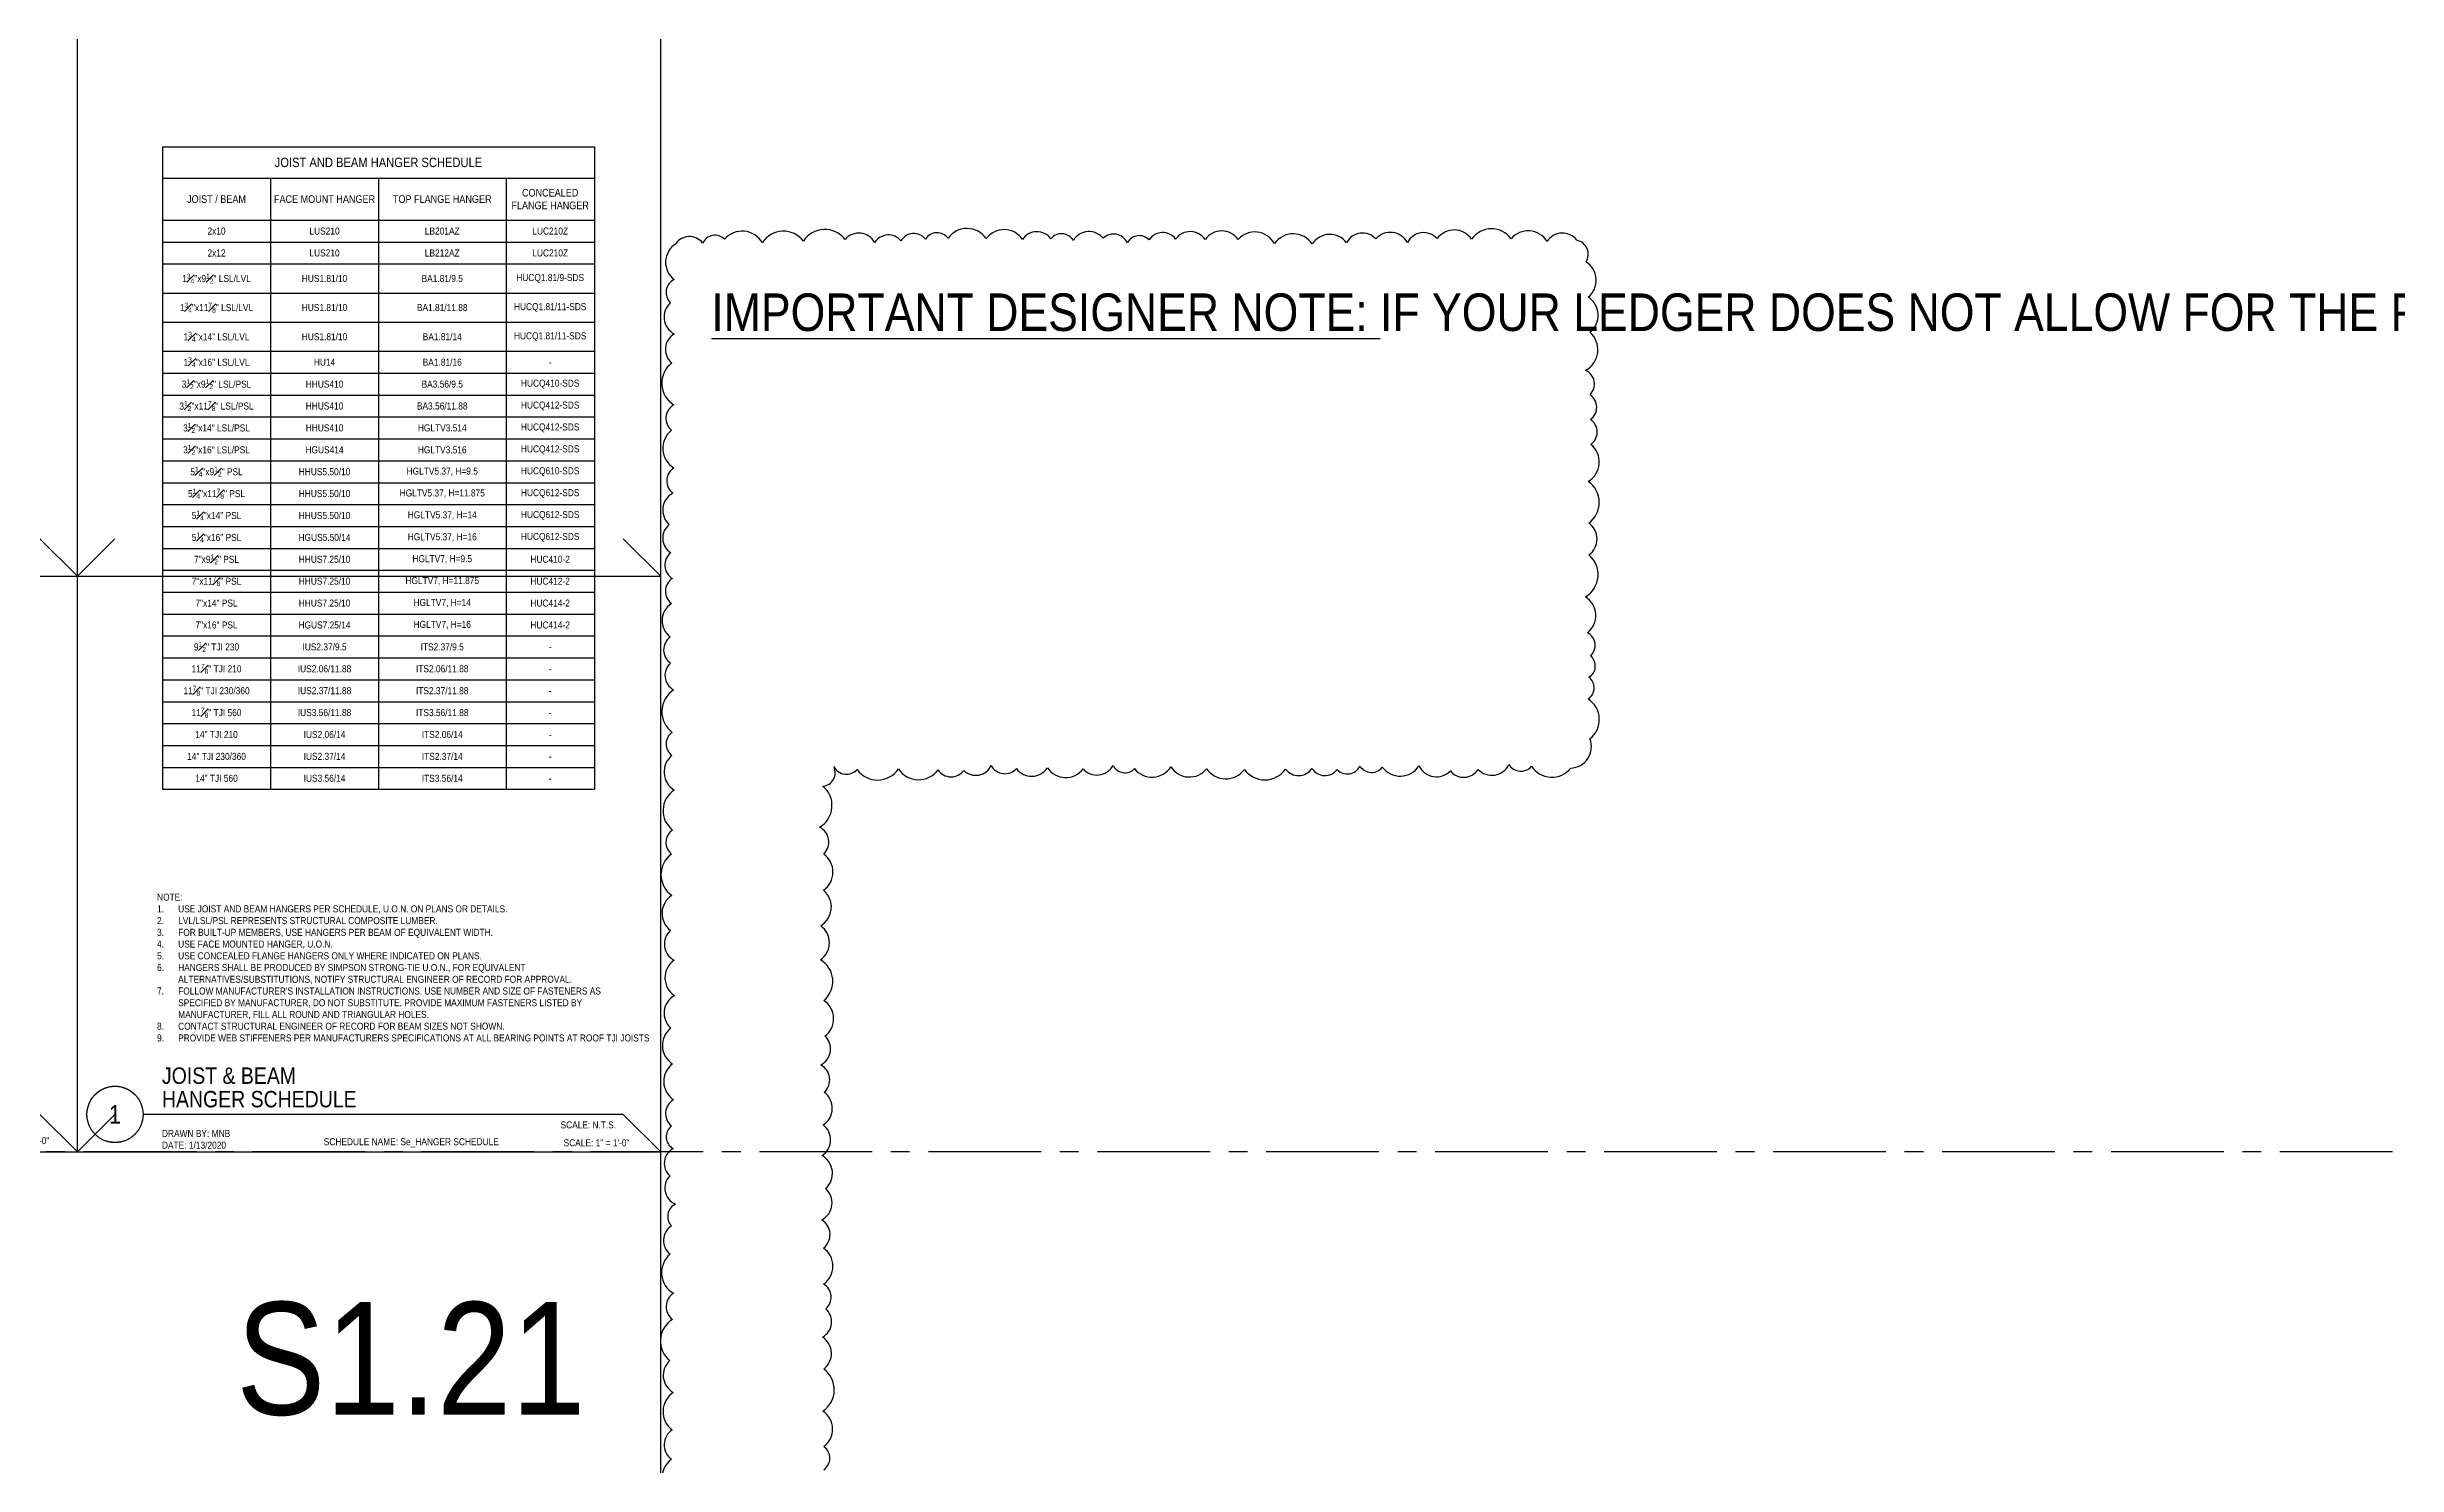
# Model space of a CAD drawing. Header units: inches. Extents: x -16404 to 14624, y -1591 to 16152.
# Drawn here: x 1578.7 to 1954.2, y 7150 to 7376.6 of the extents above; entities that cross this region are included whole.
import ezdxf
from ezdxf import colors
from ezdxf.entities.mleader import LeaderData, LeaderLine
from ezdxf.enums import TextEntityAlignment as Align
from ezdxf.math import Vec2, Vec3

# ---------------------------------------------------------------- set-up
doc = ezdxf.new("R2010")
doc.units = ezdxf.units.IN
doc.header["$LTSCALE"] = 24
doc.header["$MEASUREMENT"] = 0
doc.linetypes.add('CENTER2', pattern=[1.125, 0.75, -0.125, 0.125, -0.125])
doc.linetypes.add('DASHED2', pattern=[0.375, 0.25, -0.125])
doc.layers.get('0').update_dxf_attribs({"linetype": 'CONTINUOUS'})
doc.layers.add('DESIGNER COMMENTS', color=221, linetype='CONTINUOUS', plot=False)
doc.layers.add('S-ANNO-GRID-NONPLOT', color=251, linetype='CONTINUOUS', plot=False)
doc.layers.add('S-ANNO-NOTE', color=4, linetype='CONTINUOUS')
doc.layers.add('S-TYP DETAIL BLOCKS', color=1, linetype='CONTINUOUS')
doc.styles.add('Arial', font='arial.ttf', dxfattribs={"width": 0.85})

# ---------------------------------------------------------------- blocks, each defined once
blk = doc.blocks.new('Se_24x36_DETAILS_GRID')
for p, q in [((0, 23), (7.767, 23)), ((0, 15.333), (0, 23)), ((7.767, 23), (15.535, 23)), ((7.767, 15.333), (7.767, 23)), ((15.535, 23), (23.302, 23)), ((15.535, 15.333), (15.535, 23)), ((23.302, 23), (31.07, 23)), ((23.302, 15.333), (23.302, 23)), ((31.07, 15.333), (31.07, 23)), ((0, 15.333), (0.5, 15.833)), ((7.767, 15.333), (8.267, 15.833)), ((15.535, 15.333), (16.035, 15.833)), ((23.302, 15.333), (23.802, 15.833)), ((0, 15.333), (7.767, 15.333)), ((0, 7.667), (0, 15.333)), ((7.767, 15.333), (15.535, 15.333)), ((7.767, 7.667), (7.767, 15.333)), ((15.535, 15.333), (23.302, 15.333)), ((15.535, 7.667), (15.535, 15.333)), ((23.302, 15.333), (31.07, 15.333)), ((23.302, 7.667), (23.302, 15.333)), ((31.07, 7.667), (31.07, 15.333)), ((0, 7.667), (0.5, 8.167)), ((7.767, 7.667), (8.267, 8.167)), ((15.535, 7.667), (16.035, 8.167)), ((23.302, 7.667), (23.802, 8.167)), ((0, 7.667), (7.767, 7.667)), ((0, 0), (0, 7.667)), ((7.767, 7.667), (15.535, 7.667)), ((7.767, 0), (7.767, 7.667)), ((15.535, 7.667), (23.302, 7.667)), ((15.535, 0), (15.535, 7.667)), ((23.302, 7.667), (31.07, 7.667)), ((23.302, 0), (23.302, 7.667)), ((31.07, 0), (31.07, 7.667)), ((0, 0), (0.5, 0.5)), ((7.767, 0), (8.267, 0.5)), ((15.535, 0), (16.035, 0.5)), ((23.302, 0), (23.802, 0.5)), ((0, 0), (7.767, 0)), ((7.767, 0), (15.535, 0)), ((15.535, 0), (23.302, 0)), ((23.302, 0), (31.07, 0))]:
    blk.add_line(p, q)
at = {"linetype": 'DASHED2', "ltscale": 0.5}
for p, q in [((7.767, 15.333), (7.267, 15.833)), ((15.535, 15.333), (15.035, 15.833)), ((23.302, 15.333), (22.802, 15.833)), ((31.07, 15.333), (30.57, 15.833)), ((7.767, 7.667), (7.267, 8.167)), ((15.535, 7.667), (15.035, 8.167)), ((23.302, 7.667), (22.802, 8.167)), ((31.07, 7.667), (30.57, 8.167)), ((7.767, 0), (7.267, 0.5)), ((15.535, 0), (15.035, 0.5)), ((23.302, 0), (22.802, 0.5)), ((31.07, 0), (30.57, 0.5))]:
    blk.add_line(p, q, dxfattribs=at)
blk = doc.blocks.new('*U335')
at = {"const_width": 0.188}
for points in [[(-4.5, 0, -1), (4.5, 0, 3.732051)], [(-4.5, 0, 1), (4.5, 0, -3.732051)]]:
    blk.add_lwpolyline(points, format="xyb", dxfattribs=at)
blk.add_lwpolyline([(4.5, 0), (81.21, 0)], dxfattribs=at)
blk.add_circle((0, 0), 4.5)
at = {"style": 'Arial', "width": 0.85}
for tag, p in [('DWG_TITLE_1', (7.5, 6.19)), ('DWG_TITLE_2', (7.5, 2.44))]:
    blk.add_attdef(tag, text='', height=2.62, dxfattribs=at).set_placement(p, align=Align.MIDDLE_LEFT)
blk.add_attdef('#', text='', height=3, dxfattribs=at).set_placement((0, 0), align=Align.MIDDLE_CENTER)
blk.add_attdef('SCALE', text='', height=1.12, dxfattribs=at).set_placement((80.08, -1.12), align=Align.TOP_RIGHT)
blk = doc.blocks.new('*T2594')
at = {"layer": 'S-ANNO-NOTE', "color": 6, "linetype": 'ByBlock', "lineweight": -2, "transparency": 16777216}
for p, q in [((0, 0), (69, 0)), ((0, 0), (0, -5)), ((69, 0), (69, -5)), ((0, -5), (17.25, -5)), ((0, -5), (0, -11.72)), ((17.25, -5), (69, -5)), ((17.25, -5), (17.25, -11.72)), ((34.5, -5), (34.5, -11.72)), ((54.89, -5), (54.89, -11.72)), ((69, -5), (69, -11.72)), ((0, -11.72), (69, -11.72)), ((0, -11.72), (0, -102.68)), ((69, -11.72), (69, -102.68)), ((0, -102.68), (69, -102.68))]:
    blk.add_line(p, q, dxfattribs=at)
at = {"layer": 'S-ANNO-NOTE', "color": 2, "linetype": 'ByBlock', "lineweight": -2, "transparency": 16777216}
for p, q in [((17.25, -11.72), (17.25, -102.68)), ((34.5, -11.72), (34.5, -102.68)), ((54.89, -11.72), (54.89, -102.68)), ((0, -15.22), (69, -15.22)), ((0, -23.38), (69, -23.38)), ((0, -28.03), (69, -28.03)), ((0, -32.68), (69, -32.68)), ((0, -36.18), (69, -36.18)), ((0, -39.68), (69, -39.68)), ((0, -43.18), (69, -43.18)), ((0, -46.68), (69, -46.68)), ((0, -50.18), (69, -50.18)), ((0, -53.68), (69, -53.68)), ((0, -57.18), (69, -57.18)), ((0, -60.68), (69, -60.68)), ((0, -64.18), (69, -64.18)), ((0, -67.68), (69, -67.68)), ((0, -71.18), (69, -71.18)), ((0, -74.68), (69, -74.68)), ((0, -81.68), (69, -81.68)), ((0, -85.18), (69, -85.18)), ((0, -88.68), (69, -88.68)), ((0, -92.18), (69, -92.18)), ((0, -95.68), (69, -95.68)), ((0, -99.18), (69, -99.18))]:
    blk.add_line(p, q, dxfattribs=at)
at = {"layer": 'S-ANNO-NOTE', "color": 4, "linetype": 'ByBlock', "lineweight": -2, "transparency": 16777216}
for p, q in [((0, -18.72), (69, -18.72)), ((0, -78.18), (69, -78.18))]:
    blk.add_line(p, q, dxfattribs=at)
at = {"layer": 'S-ANNO-NOTE', "color": 4, "transparency": 16777216, "attachment_point": 5, "style": 'Arial'}
for s, insert, char_height, width in [('JOIST AND BEAM HANGER SCHEDULE', (34.5, -2.5), 1.5, 67.56), ('{\\C0;CONCEALED FLANGE HANGER}', (61.94, -8.36), 1.2188, 12.6736), ('{\\C256;JOIST / BEAM}', (8.62, -8.36), 1.2188, 15.81), ('{\\C256;FACE MOUNT HANGER}', (25.88, -8.36), 1.2188, 15.81), ('{\\C256;TOP FLANGE HANGER }', (44.69, -8.36), 1.2188, 18.9464), ('{\\C256;2x10}', (8.62, -13.47), 1.125, 15.81), ('{\\C256;LUS210}', (25.88, -13.47), 1.125, 15.81), ('LB201AZ', (44.69, -13.47), 1.125, 18.9464), ('LUC210Z', (61.94, -13.47), 1.125, 12.6736), ('{\\C256;2x12}', (8.62, -16.97), 1.125, 15.81), ('{\\C256;LUS210}', (25.88, -16.97), 1.125, 15.81), ('LB212AZ', (44.69, -16.97), 1.125, 18.9464), ('LUC210Z', (61.94, -16.97), 1.125, 12.6736), ('\\A1;1{\\H0.7x;\\S3#4;}"x9{\\H0.7x;\\S1#2;}" LSL/LVL', (8.62, -21.05), 1.125, 15.81), ('HUS1.81/10', (25.88, -21.05), 1.125, 15.81), ('BA1.81/9.5', (44.69, -21.05), 1.125, 18.9464), ('HUCQ1.81/9-SDS', (61.94, -21.05), 1.125, 12.6736), ('\\A1;1{\\H0.7x;\\S3#4;}"x11{\\H0.7x;\\S7#8;}" LSL/LVL', (8.62, -25.7), 1.125, 15.81), ('HUS1.81/10', (25.88, -25.7), 1.125, 15.81), ('BA1.81/11.88', (44.69, -25.7), 1.125, 18.9464), ('HUCQ1.81/11-SDS', (61.94, -25.7), 1.125, 12.6736), ('\\A1;1{\\H0.7x;\\S3#4;}"x14" LSL/LVL', (8.62, -30.36), 1.125, 15.81), ('HUS1.81/10', (25.88, -30.36), 1.125, 15.81), ('BA1.81/14', (44.69, -30.36), 1.125, 18.9464), ('HUCQ1.81/11-SDS', (61.94, -30.36), 1.125, 12.6736), ('\\A1;1{\\H0.7x;\\S3#4;}"x16" LSL/LVL', (8.62, -34.43), 1.125, 15.81), ('\\A1;3{\\H0.7x;\\S1#2;}"x9{\\H0.7x;\\S1#2;}" LSL/PSL', (8.62, -37.93), 1.125, 15.81), ('HHUS410', (25.88, -37.93), 1.125, 15.81), ('HU14', (25.88, -34.43), 1.125, 15.81), ('BA3.56/9.5', (44.69, -37.93), 1.125, 18.9464), ('BA1.81/16', (44.69, -34.43), 1.125, 18.9464), ('HUCQ410-SDS', (61.94, -37.93), 1.125, 12.6736), ('-', (61.94, -34.43), 1.12, 12.6736), ('\\A1;3{\\H0.7x;\\S1#2;}"x11{\\H0.7x;\\S7#8;}" LSL/PSL', (8.62, -41.43), 1.125, 15.81), ('HHUS410', (25.88, -41.43), 1.125, 15.81), ('BA3.56/11.88', (44.69, -41.43), 1.125, 18.9464), ('HUCQ412-SDS', (61.94, -41.43), 1.125, 12.6736), ('\\A1;3{\\H0.7x;\\S1#2;}"x14" LSL/PSL', (8.62, -44.93), 1.125, 15.81), ('HHUS410', (25.88, -44.93), 1.125, 15.81), ('HGLTV3.514  ', (44.69, -44.93), 1.125, 18.9464), ('HUCQ412-SDS', (61.94, -44.93), 1.125, 12.6736), ('\\A1;3{\\H0.7x;\\S1#2;}"x16" LSL/PSL', (8.62, -48.43), 1.125, 15.81), ('HGUS414', (25.88, -48.43), 1.125, 15.81), ('HGLTV3.516', (44.69, -48.43), 1.125, 18.9464), ('HUCQ412-SDS', (61.94, -48.43), 1.125, 12.6736), ('\\A1;5{\\H0.7x;\\S1#4;}"x9{\\H0.7x;\\S1#2;}" PSL', (8.62, -51.93), 1.125, 15.81), ('HHUS5.50/10', (25.88, -51.93), 1.125, 15.81), ('HGLTV5.37, H=9.5', (44.69, -51.93), 1.125, 18.9464), ('HUCQ610-SDS', (61.94, -51.93), 1.125, 12.6736), ('\\A1;5{\\H0.7x;\\S1#4;}"x11{\\H0.7x;\\S7#8;}" PSL', (8.62, -55.43), 1.125, 15.81), ('HHUS5.50/10', (25.88, -55.43), 1.125, 15.81), ('HGLTV5.37, H=11.875', (44.69, -55.43), 1.125, 18.9464), ('HUCQ612-SDS', (61.94, -55.43), 1.125, 12.6736), ('\\A1;5{\\H0.7x;\\S1#4;}"x14" PSL', (8.62, -58.93), 1.125, 15.81), ('HHUS5.50/10', (25.88, -58.93), 1.125, 15.81), ('HGLTV5.37, H=14', (44.69, -58.93), 1.125, 18.9464), ('HUCQ612-SDS', (61.94, -58.93), 1.125, 12.6736), ('\\A1;5{\\H0.7x;\\S1#4;}"x16" PSL', (8.62, -62.43), 1.125, 15.81), ('HGUS5.50/14', (25.88, -62.43), 1.125, 15.81), ('HGLTV5.37, H=16', (44.69, -62.43), 1.125, 18.9464), ('HUCQ612-SDS', (61.94, -62.43), 1.125, 12.6736), ('\\A1;7"x9{\\H0.7x;\\S1#2;}" PSL', (8.62, -65.93), 1.125, 15.81), ('HHUS7.25/10', (25.88, -65.93), 1.125, 15.81), ('HGLTV7, H=9.5', (44.69, -65.93), 1.125, 18.9464), ('HUC410-2', (61.94, -65.93), 1.125, 12.6736), ('\\A1;7"x11{\\H0.7x;\\S7#8;}" PSL', (8.62, -69.43), 1.125, 15.81), ('HHUS7.25/10', (25.88, -69.43), 1.125, 15.81), ('HGLTV7, H=11.875', (44.69, -69.43), 1.125, 18.9464), ('HUC412-2', (61.94, -69.43), 1.125, 12.6736), ('7"x14" {\\A1;PSL}', (8.62, -72.93), 1.125, 15.81), ('HHUS7.25/10', (25.88, -72.93), 1.125, 15.81), ('HGLTV7, H=14', (44.69, -72.93), 1.125, 18.9464), ('HUC414-2', (61.94, -72.93), 1.125, 12.6736), ('7"x16" {\\A1;PSL}', (8.62, -76.43), 1.125, 15.81), ('HGUS7.25/14', (25.88, -76.43), 1.125, 15.81), ('HGLTV7, H=16', (44.69, -76.43), 1.125, 18.9464), ('HUC414-2', (61.94, -76.43), 1.125, 12.6736), ('\\A1;9{\\H0.7x;\\S1#2;}" TJI 230', (8.62, -79.93), 1.125, 15.81), ('IUS2.37/9.5', (25.88, -79.93), 1.125, 15.81), ('ITS2.37/9.5', (44.69, -79.93), 1.125, 18.9464), ('-', (61.94, -79.93), 1.12, 12.6736), ('\\A1;11{\\H0.7x;\\S7#8;}" TJI 230/360', (8.62, -86.93), 1.125, 15.81), ('\\A1;11{\\H0.7x;\\S7#8;}" TJI 210', (8.62, -83.43), 1.125, 15.81), ('IUS2.06/11.88', (25.88, -83.43), 1.125, 15.81), ('IUS2.37/11.88', (25.88, -86.93), 1.125, 15.81), ('ITS2.06/11.88', (44.69, -83.43), 1.125, 18.9464), ('ITS2.37/11.88', (44.69, -86.93), 1.125, 18.9464), ('-', (61.94, -83.43), 1.12, 12.6736), ('\\A1;11{\\H0.7x;\\S7#8;}" TJI 560', (8.62, -90.43), 1.125, 15.81), ('IUS3.56/11.88', (25.88, -90.43), 1.125, 15.81), ('ITS3.56/11.88', (44.69, -90.43), 1.125, 18.9464), ('-', (61.94, -86.93), 1.12, 12.6736), ('14" TJI 210', (8.62, -93.93), 1.125, 15.81), ('IUS2.06/14', (25.88, -93.93), 1.125, 15.81), ('ITS2.06/14', (44.69, -93.93), 1.125, 18.9464), ('-', (61.94, -90.43), 1.12, 12.6736), ('14" TJI 230/360', (8.62, -97.43), 1.125, 15.81), ('IUS2.37/14', (25.88, -97.43), 1.125, 15.81), ('ITS2.37/14', (44.69, -97.43), 1.125, 18.9464), ('-', (61.94, -93.93), 1.12, 12.6736), ('-', (61.94, -97.43), 1.12, 12.6736), ('14" TJI 560', (8.62, -100.93), 1.125, 15.81), ('IUS3.56/14', (25.88, -100.93), 1.125, 15.81), ('ITS3.56/14', (44.69, -100.93), 1.125, 18.9464), ('-', (61.94, -100.93), 1.12, 12.6736)]:
    blk.add_mtext(s, dxfattribs=dict(at, insert=insert, char_height=char_height, width=width))
blk = doc.blocks.new('_Open90')
at = {"color": 0, "linetype": 'ByBlock', "lineweight": -2}
for p, q in [((0, 0), (-1, 0)), ((-0.5, 0.5), (0, 0)), ((0, 0), (-0.5, -0.5))]:
    blk.add_line(p, q, dxfattribs=at)
blk = doc.blocks.new('*T2387')
at = {"layer": 'S-ANNO-NOTE', "color": 6, "transparency": 16777216}
for p, q in [((0, 0), (80, 0)), ((0, 0), (0, -8.5)), ((80, 0), (80, -8.5)), ((0, -5), (80, -5)), ((0, -12.1), (0, -59.81)), ((80, -12.1), (80, -59.81)), ((0, -64.81), (0, -110.81)), ((80, -64.81), (80, -110.81)), ((0, -115.81), (0, -145.84)), ((80, -115.81), (80, -145.84)), ((0, -145.84), (80, -145.84))]:
    blk.add_line(p, q, dxfattribs=at)
at = {"layer": 'S-ANNO-NOTE', "color": 4, "transparency": 16777216}
for p, q in [((6, -5), (6, -8.5)), ((42, -5), (42, -8.5))]:
    blk.add_line(p, q, dxfattribs=at)
at = {"layer": 'S-ANNO-NOTE', "color": 6, "linetype": 'ByBlock', "lineweight": -2, "transparency": 16777216}
for p, q in [((62, -5), (62, -8.5)), ((6, -64.81), (42, -64.81))]:
    blk.add_line(p, q, dxfattribs=at)
at = {"layer": 'S-ANNO-NOTE', "color": 6, "lineweight": -2, "transparency": 16777216}
for p, q in [((0, -8.5), (80, -8.5)), ((0, -8.5), (0, -12.1)), ((80, -8.5), (80, -12.1)), ((0, -12.1), (80, -12.1)), ((0, -59.81), (80, -59.81)), ((0, -59.81), (0, -64.81)), ((80, -59.81), (80, -64.81)), ((0, -64.81), (6, -64.81)), ((0, -110.81), (80, -110.81)), ((0, -110.81), (0, -115.81)), ((80, -110.81), (80, -115.81)), ((0, -115.81), (80, -115.81))]:
    blk.add_line(p, q, dxfattribs=at)
at = {"layer": 'S-ANNO-NOTE', "color": 2, "transparency": 16777216}
for p, q in [((6, -12.1), (6, -59.81)), ((42, -12.1), (42, -59.81)), ((62, -12.1), (62, -59.81)), ((6, -19.1), (80, -19.1)), ((6, -26.1), (80, -26.1)), ((42, -22.6), (80, -22.6)), ((0, -29.1), (80, -29.1)), ((0, -32.1), (80, -32.1)), ((0, -37.81), (80, -37.81)), ((0, -44.81), (80, -44.81)), ((0, -47.81), (80, -47.81)), ((0, -52.81), (80, -52.81)), ((42, -56.31), (80, -56.31)), ((6, -64.81), (6, -110.81)), ((42, -64.81), (42, -110.81)), ((62, -64.81), (62, -110.81)), ((0, -69.81), (80, -69.81)), ((0, -76.81), (80, -76.81)), ((0, -79.81), (80, -79.81)), ((0, -82.81), (80, -82.81)), ((0, -89.81), (80, -89.81)), ((0, -96.81), (80, -96.81)), ((42, -99.81), (80, -99.81)), ((0, -102.81), (80, -102.81)), ((0, -105.81), (80, -105.81)), ((6, -115.81), (6, -145.84)), ((42, -115.81), (42, -145.84)), ((62, -115.81), (62, -145.84)), ((0, -118.81), (80, -118.81)), ((0, -123.81), (80, -123.81)), ((42, -132.87), (80, -132.87)), ((0, -138.94), (80, -138.94)), ((0, -141.94), (80, -141.94))]:
    blk.add_line(p, q, dxfattribs=at)
at = {"layer": 'S-ANNO-NOTE', "color": 2, "linetype": 'ByBlock', "lineweight": -2, "transparency": 16777216}
blk.add_line((42, -64.81), (80, -64.81), dxfattribs=at)
at = {"layer": 'S-ANNO-NOTE', "color": 4, "transparency": 16777216, "style": 'Arial'}
for s, insert, char_height, width, attachment_point in [('NAILING SCHEDULE (CBC TABLE 2304.10.1 EXCERPT)', (40, -2.5), 1.5, 79.88, 5), ('#', (3, -6.75), 1.12, 5.88, 5), ('DESCRIPTION OF BUILDING ELEMENTS', (24, -6.75), 1.125, 35.88, 5), ('#/TYPE OF FASTENER(S)', (52, -6.75), 1.125, 19.88, 5), ('SPACING & LOCATION(S)', (71, -6.75), 1.125, 17.88, 5), ('ROOF', (40, -10.3), 1.5, 79.88, 5), ('BLOCKING BETWEEN CEILING JOISTS, RAFTERS OR TRUSSES TO TOP PLATE OR OTHER FRAMING BELOW', (7.5, -15.6), 1.125, 33, 4), ('(3) 8d COMMON', (52, -15.6), 1.125, 19.88, 5), ('EACH END, TOENAIL', (71, -15.6), 1.125, 17.88, 5), ('1', (3, -20.6), 1.12, 3, 5), ('BLOCKING BETWEEN RAFTERS OR TRUSS NOT AT THE WALL TOP PLATE, TO RAFTER OR TRUSS', (7.5, -22.6), 1.125, 33, 4), ('(2) 8d COMMON', (52, -20.85), 1.125, 19.88, 5), ('EACH END, TOENAIL', (71, -20.85), 1.125, 17.88, 5), ('(2) 16d COMMON', (52, -24.35), 1.125, 19.88, 5), ('END NAIL', (71, -24.35), 1.125, 17.88, 5), ('2', (3, -30.6), 1.12, 3, 5), ('CEILING JOISTS TO TOP PLATE', (7.5, -30.6), 1.125, 33, 4), ('FLAT BLOCKING TO TRUSS/WEB FILLER', (7.5, -27.6), 1.125, 33, 4), ('(3) 8d COMMON', (52, -30.6), 1.125, 19.88, 5), ('16d COMMON', (52, -27.6), 1.125, 19.88, 5), ('EACH JOIST, TOENAIL', (71, -30.6), 1.125, 17.88, 5), ('FACE NAIL', (71, -27.6), 1.125, 17.88, 5), ('CEILING JOIST NOT ATTACHED TO PARALLEL RAFTER, LAPS OVER PARTITIONS (NO THRUST)', (7.5, -34.96), 1.125, 33, 4), ('3', (3, -34.96), 1.12, 3, 5), ('(3) 16d COMMON^J', (52, -34.96), 1.125, 19.88, 5), ('FACE NAIL^J', (71, -34.96), 1.125, 17.88, 5), ('4', (3, -41.31), 1.12, 3, 5), ('CEILING JOIST ATTACHED TO PARALLEL RAFTER (HEEL JOINT) (SEE CBC SECTION 2308.7.3.1, TABLE 2308.7.3.1)', (7.5, -41.31), 1.125, 33, 4), ('PER CBC  TABLE 2308.7.3.1', (52, -41.31), 1.125, 19.88, 5), ('FACE NAIL^J', (71, -41.31), 1.125, 17.88, 5), ('5', (3, -46.31), 1.12, 3, 5), ('COLLAR TIE TO RAFTER', (7.5, -46.31), 1.125, 33, 4), ('RAFTER OR ROOF TRUSS TO TOP PLATE (SEE CBC TABLE 2308.7.5)', (7.5, -50.31), 1.125, 33, 4), ('(3) 10d COMMON', (52, -46.31), 1.125, 19.88, 5), ('FACE NAIL', (71, -46.31), 1.125, 17.88, 5), ('6', (3, -50.31), 1.12, 3, 5), ('(3) 10d COMMON', (52, -50.31), 1.125, 19.88, 5), ('TOENAIL', (71, -50.31), 1.125, 17.88, 5), ('7', (3, -56.31), 1.12, 3, 5), ('ROOF RAFTERS TO RIDGE/VALLEY/HIP RAFTERS OR ROOF RAFTER TO 2" RIDGE BEAM', (7.5, -56.31), 1.125, 33, 4), ('(2) 16d COMMON', (52, -54.56), 1.125, 19.88, 5), ('END NAIL', (71, -54.56), 1.125, 17.88, 5), ('(3) 10d COMMON', (52, -58.06), 1.125, 19.88, 5), ('TOENAIL', (71, -58.06), 1.125, 17.88, 5), ('WALL', (40, -62.31), 1.5, 79.88, 5), ('8', (3, -67.31), 1.12, 3, 5), ('STUD TO STUD (NOT AT BRACED WALL PANELS)', (7.5, -67.31), 1.125, 33, 4), ('16d COMMON', (52, -67.31), 1.125, 19.88, 5), ('FACE NAIL @24"O.C.', (71, -67.31), 1.125, 17.88, 5), ('STUD TO STUD AND ABUTTING STUDS AT INTERSECTING WALLS (AT BRACED WALL PANELS)', (7.5, -73.31), 1.125, 33, 4), ('9', (3, -73.31), 1.12, 3, 5), ('16d COMMON', (52, -73.31), 1.125, 19.88, 5), ('FACE NAIL @16"O.C.', (71, -73.31), 1.125, 17.88, 5), ('11', (3, -78.31), 1.125, 3, 5), ('CONTINUOUS HEADER TO STUD', (7.5, -78.31), 1.125, 33, 4), ('(4) 8d COMMON', (52, -78.31), 1.125, 19.88, 5), ('TOENAIL', (71, -78.31), 1.125, 17.88, 5), ('12', (3, -81.31), 1.125, 3, 5), ('TOP PLATE TO TOP PLATE', (7.5, -81.31), 1.125, 33, 4), ('16d COMMON', (52, -81.31), 1.125, 19.88, 5), ('FACE NAIL @16"O.C.', (71, -81.31), 1.125, 17.88, 5), ('14', (3, -86.31), 1.125, 3, 5), ('BOTTOM PLATE TO JOIST, RIM JOIST, BAND JOIST/BLOCKING (NOT AT BRACED WALL PANELS)', (7.5, -86.31), 1.125, 33, 4), ('16d COMMON ', (52, -86.31), 1.125, 19.88, 5), ('FACE NAIL @16"O.C.', (71, -86.31), 1.125, 17.88, 5), ('15', (3, -93.31), 1.125, 3, 5), ('BOTTOM PLATE TO JOIST, RIM JOIST, BAND JOIST OR BLOCKING AT BRACED WALL PANELS', (7.5, -93.31), 1.125, 33, 4), ('(2) 16d COMMON', (52, -93.31), 1.125, 19.88, 5), ('FACE NAIL @16"O.C.', (71, -93.31), 1.125, 17.88, 5), ('(4) 8d COMMON', (52, -98.31), 1.125, 19.88, 5), ('16', (3, -99.81), 1.125, 3, 5), ('STUD TO TOP/BOTTOM PLATE', (7.5, -99.81), 1.125, 33, 4), ('(2) 16d COMMON', (52, -101.31), 1.125, 19.88, 5), ('END NAIL', (71, -101.31), 1.125, 17.88, 5), ('TOENAIL', (71, -98.31), 1.125, 17.88, 5), ('17', (3, -104.31), 1.125, 3, 5), ('TOP OR BOTTOM PLATE TO STUD', (7.5, -104.31), 1.125, 33, 4), ('(2) 16d COMMON', (52, -104.31), 1.125, 19.88, 5), ('END NAIL', (71, -104.31), 1.125, 17.88, 5), ('18', (3, -108.31), 1.125, 3, 5), ('TOP PLATES, LAPS AT CORNERS/INTERSECTIONS', (7.5, -108.31), 1.125, 33, 4), ('(2) 16d COMMON', (52, -108.31), 1.125, 19.88, 5), ('FACE NAIL', (71, -108.31), 1.125, 17.88, 5), ('FLOOR', (40, -113.31), 1.5, 79.88, 5), ('22', (3, -117.31), 1.125, 3, 5), ('JOIST TO SILL/TOP PLATE/GIRDER', (7.5, -117.31), 1.125, 33, 4), ('RIM JOIST, BAND JOIST, OR BLOCKING TO TOP PLATE, SILL OR OTHER FRAMING BELOW', (7.5, -121.31), 1.125, 33, 4), ('(3) 8d COMMON', (52, -117.31), 1.125, 19.88, 5), ('TOENAIL', (71, -117.31), 1.125, 17.88, 5), ('23', (3, -121.31), 1.125, 3, 5), ('8d COMMON', (52, -121.31), 1.125, 19.88, 5), ('TOENAIL @6" O.C.', (71, -121.31), 1.125, 17.88, 5), ('FACE NAIL @32"O.C. AT TOP & BOTTOM STAGGERED ON OPPOSITE SIDES', (71, -128.34), 1.125, 17.88, 5), ('27', (3, -131.37), 1.125, 3, 5), ('BUILT UP GIRDERS & BEAMS, 2" LUMBER LAYERS', (7.5, -131.37), 1.125, 33, 4), ('20d COMMON', (52, -128.34), 1.125, 19.88, 5), ('(2) 20d COMMON', (52, -135.91), 1.125, 19.88, 5), ('ENDS & AT EACH SPLICE, FACE NAIL', (71, -135.91), 1.125, 17.88, 5), ('29', (3, -140.44), 1.125, 3, 5), ('JOIST TO BAND JOIST OR RIM JOIST', (7.5, -140.44), 1.125, 33, 4), ('(3) 16d COMMON', (52, -140.44), 1.125, 19.88, 5), ('END NAIL', (71, -140.44), 1.125, 17.88, 5), ('30', (3, -143.89), 1.125, 3, 5), ('BRIDGING/BLOCKING TO JOIST, RAFTER/TRUSS', (7.5, -143.89), 1.125, 33, 4), ('(2) 8d COMMON', (52, -143.89), 1.125, 19.88, 5), ('EACH END, TOENAIL', (71, -143.89), 1.125, 17.88, 5)]:
    blk.add_mtext(s, dxfattribs=dict(at, insert=insert, char_height=char_height, width=width, attachment_point=attachment_point))
blk = doc.blocks.new('Se_NAILING SCHEDULE')
blk.add_blockref('*T2387', (0.6, 166.62))
at = {"layer": 'DESIGNER COMMENTS', "char_height": 1.125, "style": 'Arial'}
for s, insert, width, attachment_point in [('\\A1;DRAWN BY: JAB', (4.5, -3.58), 14.8544, 1), ('\\A1;SCALE: 1{\\H1x;" = 1\'-0"}', (82.71, -3.63), 19.6874, 3)]:
    blk.add_mtext(s, dxfattribs=dict(at, insert=insert, width=width, attachment_point=attachment_point))
at = {"layer": 'DESIGNER COMMENTS', "insert": (40.6, -4.29), "char_height": 1.125, "attachment_point": 5, "style": 'Arial'}
blk.add_mtext('\\A1;BLOCK NAME: Se_NAILING SCHEDULE', dxfattribs=at)
at = {"layer": 'S-ANNO-NOTE', "insert": (8.04, 10.46), "char_height": 1.125, "width": 70.4745, "attachment_point": 7, "style": 'Arial'}
blk.add_mtext('NOTES:\\P\\pi-3.375,l3.375,t3.375;1.^IAN{\\C4;Y FASTENING SPECIFIED ON PLANS, DETAILS OR GENERAL NOTES TAKES PRECEDENCE OVER THIS SCHEDUL}E.\\P2.^IFOR FULL FASTENING SCHEDULE, REFERENCE CBC.', dxfattribs=at)
blk = doc.blocks.new('Se_PENETRATIONS IN WALL PLATES')
at = {"layer": 'S-ANNO-NOTE'}
ml = blk.add_multileader_mtext('Standard', dxfattribs=at)
ml.set_content('\\A1;"CMST14"x2\'-0" STRAP EACH SIDE w/ (12) 10d @3{\\H0.7x;\\S1#2;\\H1.42857x;"O.C. TO EACH PLATE}', color=4, style='Arial')
ml.set_leader_properties(color=2)
ml.build(insert=Vec2(0, 0))
ml.multileader.update_dxf_attribs({"dogleg_length": 0.36, "arrow_head_size": 1.3125, "scale": 12})
ctx = ml.context
ctx.base_point, ctx.scale, ctx.char_height, ctx.arrow_head_size, ctx.landing_gap_size, ctx.plane_origin = Vec3(60.08766, 70.75), 12, 1.125, 1.3125, 1.08, Vec3(17.49056, -227.09954)
notes = []
notes.append((ctx, [(0, (1, 1, 0), (58.58766, 70.75), (1, 0), 1.5, [(0, [(52.58766, 62.75)], 0, [])])]))
ctx.mtext.insert, ctx.mtext.width, ctx.mtext.flow_direction = Vec3(61.16766, 71.32209), 19.645399, 5
ml = blk.add_multileader_mtext('Standard', dxfattribs=at)
ml.set_content('\\A1;ALLOWABLE DRILLED HOLE AT ℄ OF PLATE:\\P1{\\H0.7x;\\S3#4;\\H1.42857x;"%%C MAX @ 2x4 STUD WALL \\P3"%%C  MAX @ 2x6 & 2x8 STUD WALLS\\P(}SEE NOTE 3 FOR LARGER HOLES)', color=4, style='Arial')
ml.set_leader_properties(color=2)
ml.build(insert=Vec2(0, 0))
ml.multileader.update_dxf_attribs({"dogleg_length": 0.36, "arrow_head_size": 1.3125, "scale": 12})
ctx = ml.context
ctx.base_point, ctx.scale, ctx.char_height, ctx.arrow_head_size, ctx.landing_gap_size, ctx.plane_origin = Vec3(50.03531, 24.5), 12, 1.125, 1.3125, 1.08, Vec3(3.95, 320.25564)
notes.append((ctx, [(0, (1, 1, 0), (48.53531, 24.5), (1, 0), 1.5, [(0, [(41.59597, 30.43934)], 0, [])])]))
ctx.mtext.insert, ctx.mtext.width, ctx.mtext.flow_direction = Vec3(51.11531, 25.22787), 32.4647469, 5
for ctx, leaders in notes:
    for number, flags, end, landing, length, lines in leaders:
        leader = LeaderData()
        leader.index, (leader.has_last_leader_line, leader.has_dogleg_vector, leader.attachment_direction) = number, flags
        leader.last_leader_point, leader.dogleg_vector, leader.dogleg_length = Vec3(end), Vec3(landing), length
        for number, points, colour, breaks in lines:
            line = LeaderLine()
            line.index, line.vertices, line.color, line.breaks = number, Vec3.list(points), colors.encode_raw_color(colour), breaks
            leader.lines.append(line)
        ctx.leaders.append(leader)

msp = doc.modelspace()

# ---------------------------------------------------------------- linework, layer by layer
at = {"layer": 'DESIGNER COMMENTS'}
for points in [[(1702.7874, 7149.18269, 0.52056705), (1702.81569, 7152.90366, 0.52056705), (1702.67326, 7158.58083, 0.52056705), (1702.79134, 7165.3083, 0.52056705), (1702.61041, 7170.42161, 0.52056705), (1703.11012, 7174.92283, 0.52056705), (1702.78427, 7178.87379, 0.52056705), (1702.75257, 7184.62525, 0.52056705), (1702.49673, 7189.14243, 0.52056705), (1703.09521, 7194.16248, 0.52056705), (1702.52538, 7199.41569, 0.52056705), (1702.71762, 7204.31399, 0.52056705), (1702.88788, 7209.54945, 0.52056705), (1702.31017, 7213.89393, 0.52056705), (1702.99192, 7218.5187, 0.52056705), (1702.81582, 7224.20369, 0.52056705), (1702.26614, 7230.70261, 0.52056705), (1702.3119, 7236.14597, 0.52056705), (1702.74503, 7241.82698, 0.52056705), (1702.79045, 7247.61079, 0.52056705), (1702.1379, 7251.89869, 0.52056705), (1702.67305, 7258.44311, 0.52056705), (1704.41794, 7261.56257, 0.52056705), (1708.11602, 7261.12202, 0.52056705), (1714.75016, 7261.21502, 0.52056705), (1721.0665, 7261.06222, 0.52056705), (1725.17689, 7260.98395, 0.52056705), (1729.56074, 7261.77059, 0.52056705), (1733.58625, 7261.26269, 0.52056705), (1738.56537, 7261.41471, 0.52056705), (1744.24241, 7261.2231, 0.52056705), (1749.03615, 7261.7652, 0.52056705), (1752.46292, 7261.25824, 0.52056705), (1758.28085, 7261.56687, 0.52056705), (1763.98477, 7261.25581, 0.52056705), (1770.02416, 7261.14806, 0.52056705), (1776.58597, 7261.19424, 0.52056705), (1780.82403, 7261.29588, 0.52056705), (1784.86187, 7261.11524, 0.52056705), (1788.50261, 7261.66733, 0.52056705), (1792.06061, 7261.49173, 0.52056705), (1797.90983, 7261.69728, 0.52056705), (1802.94367, 7260.91545, 0.52056705), (1807.3666, 7261.13611, 0.52056705), (1812.30021, 7261.91847, 0.52056705), (1815.91861, 7261.66692, 0.52056705), (1822.16903, 7261.34541, 0.52056705), (1825.23876, 7266.03881, 0.52056705), (1824.95303, 7272.38198, 0.52056705), (1825.07629, 7275.87763, 0.52056705), (1825.35295, 7279.30149, 0.52056705), (1824.85227, 7282.98239, 0.52056705), (1824.52441, 7288.72261, 0.52056705), (1825.07985, 7295.42022, 0.52056705), (1825.05196, 7300.51599, 0.52056705), (1824.98064, 7307.15279, 0.52056705), (1825.4026, 7313.07295, 0.52056705), (1825.33217, 7317.06288, 0.52056705), (1825.27191, 7321.02472, 0.52056705), (1824.55987, 7324.92033, 0.52056705), (1825.24915, 7331.0143, 0.52056705), (1824.95678, 7336.61919, 0.52056705), (1824.62535, 7342.24983, 0.52056705), (1823.17853, 7345.69904, 0.52056705), (1818.37507, 7345.51145, 0.52056705), (1812.63635, 7345.92756, 0.52056705), (1806.34237, 7345.88248, 0.52056705), (1800.84645, 7345.98116, 0.52056705), (1796.07326, 7345.33444, 0.52056705), (1791.03507, 7345.92978, 0.52056705), (1786.35839, 7345.31316, 0.52056705), (1780.88032, 7345.12447, 0.52056705), (1774.82106, 7345.18784, 0.52056705), (1769.0293, 7345.83499, 0.52056705), (1763.75924, 7345.82319, 0.52056705), (1759.03746, 7345.90275, 0.52056705), (1754.78424, 7345.76116, 0.52056705), (1751.32232, 7345.3045, 0.52056705), (1747.45781, 7346.01752, 0.52056705), (1742.69013, 7345.68313, 0.52056705), (1739.10037, 7345.93588, 0.52056705), (1734.56792, 7345.84796, 0.52056705), (1728.78085, 7345.9662, 0.52056705), (1722.65924, 7346.03179, 0.52056705), (1719.04761, 7345.8983, 0.52056705), (1715.1125, 7345.6043, 0.52056705), (1710.96803, 7345.34062, 0.52056705), (1706.20046, 7345.84135, 0.52056705), (1699.53808, 7345.57172, 0.52056705), (1692.96724, 7345.30364, 0.52056705), (1686.94846, 7345.86926, 0.52056705), (1683.44296, 7345.24007, 0.52056705), (1679.14277, 7345.12337, 0.52056705)], [(1679.14277, 7345.12337, 0.52056705), (1678.88746, 7339.41226, 0.52056705), (1678.30136, 7335.72535, 0.52056705), (1678.90894, 7330.73132, 0.52056705), (1678.50304, 7326.09733, 0.52056705), (1678.82688, 7319.4094, 0.52056705), (1678.45893, 7315.34055, 0.52056705), (1678.85093, 7309.33485, 0.52056705), (1678.66937, 7305.28873, 0.52056705), (1678.11677, 7300.27083, 0.52056705), (1678.34612, 7295.77503, 0.52056705), (1678.61789, 7291.64409, 0.52056705), (1678.44922, 7287.64903, 0.52056705), (1678.2695, 7282.28901, 0.52056705), (1678.3143, 7278.13564, 0.52056705), (1678.80182, 7273.83971, 0.52056705), (1678.58994, 7267.05865, 0.52056705), (1678.53839, 7263.37319, 0.52056705), (1678.90955, 7257.82973, 0.52056705), (1678.6463, 7251.44779, 0.52056705), (1678.49272, 7247.61185, 0.52056705), (1678.53067, 7240.99831, 0.52056705), (1678.29096, 7235.39742, 0.52056705), (1678.87668, 7230.64987, 0.52056705), (1678.93543, 7224.97267, 0.52056705), (1678.36499, 7219.79623, 0.52056705), (1678.63188, 7214.06204, 0.52056705), (1678.80144, 7208.35211, 0.52056705), (1678.44503, 7204.15258, 0.52056705), (1678.71839, 7200.52574, 0.52056705), (1678.1919, 7196.18906, 0.52056705), (1679.12283, 7191.64179, 0.52056705), (1678.47495, 7188.16952, 0.52056705), (1678.24607, 7183.64923, 0.52056705), (1678.78275, 7177.40253, 0.52056705), (1678.62279, 7173.23786, 0.52056705), (1678.20724, 7166.65342, 0.52056705), (1678.75805, 7161.56953, 0.52056705), (1678.59258, 7155.5782, 0.52056705), (1678.44952, 7150.89014, 0.52056705), (1678.87012, 7144.13459, 0.52056705)]]:
    msp.add_lwpolyline(points, format="xyb", dxfattribs=at)
at = {"layer": 'S-ANNO-GRID-NONPLOT'}
msp.add_line((1676.74249, 0), (1676.74249, 8676), dxfattribs=at)
at = {"layer": 'S-ANNO-GRID-NONPLOT', "linetype": 'CENTER2'}
msp.add_line((3519.53048, 7200), (0, 7200), dxfattribs=at)

# ---------------------------------------------------------------- block references
msp.add_blockref('*T2594', (1597.13794, 7360.64334))
at = {"layer": 'S-ANNO-GRID-NONPLOT', "xscale": 12, "yscale": 12, "zscale": 12}
msp.add_blockref('Se_24x36_DETAILS_GRID', (1303.9061, 7200), dxfattribs=at)
at = {"layer": 'S-ANNO-NOTE'}
msp.add_blockref('*U335', (1589.53339, 7206), dxfattribs=at).add_auto_attribs({'#': '1', 'DWG_TITLE_1': 'JOIST & BEAM', 'DWG_TITLE_2': 'HANGER SCHEDULE', 'SCALE': 'SCALE: N.T.S.'})
at = {"layer": 'S-TYP DETAIL BLOCKS'}
for name, p in [('Se_PENETRATIONS IN WALL PLATES', (1309.30155, 7298.60455)), ('Se_NAILING SCHEDULE', (1496.32429, 7206))]:
    msp.add_blockref(name, p, dxfattribs=at)

# ---------------------------------------------------------------- texts
at = {"layer": 'DESIGNER COMMENTS', "char_height": 1.125, "style": 'Arial'}
for s, insert, width, attachment_point in [('\\A1;DRAWN BY: MNB DATE: 1/13/2020', (1597.03339, 7200.5), 14.8543838, 7), ('\\A1;SCALE: 1{\\H1x;" = 1\'-0"}', (1671.74249, 7200.88681), 19.68745, 9)]:
    msp.add_mtext(s, dxfattribs=dict(at, insert=insert, width=width, attachment_point=attachment_point))
at = {"layer": 'DESIGNER COMMENTS', "insert": (1636.88794, 7200.75), "char_height": 1.125, "attachment_point": 8, "style": 'Arial'}
msp.add_mtext('\\A1;SCHEDULE NAME: Se_HANGER SCHEDULE', dxfattribs=at)
at = {"layer": 'S-ANNO-GRID-NONPLOT', "color": 191, "insert": (1664.74249, 7176), "char_height": 18, "width": 59.0975878, "attachment_point": 3, "style": 'Arial'}
msp.add_mtext('S1.21', dxfattribs=at)
at = {"layer": 'S-ANNO-NOTE', "insert": (1596.25124, 7241.28682), "char_height": 1.125, "width": 75.4385115, "attachment_point": 1, "style": 'Arial'}
msp.add_mtext("NOTE:\\P\\pi-3.375,l3.375,t3.375;1.^IUSE JOIST AND BEAM HANGERS PER SCHEDULE, U.O.N. ON PLANS OR DETAILS.\\P2.^ILVL/LSL/PSL REPRESENTS STRUCTURAL COMPOSITE LUMBER.\\P3.^IFOR BUILT-UP MEMBERS, USE HANGERS PER BEAM OF EQUIVALENT WIDTH.\\P4.^IUSE FACE MOUNTED HANGER, U.O.N.\\P5.^IUSE CONCEALED FLANGE HANGERS ONLY WHERE INDICATED ON PLANS.\\P6.^IHANGERS SHALL BE PRODUCED BY SIMPSON STRONG-TIE U.O.N., FOR EQUIVALENT ALTERNATIVES/SUBSTITUTIONS, NOTIFY STRUCTURAL ENGINEER OF RECORD FOR APPROVAL.\\P7.^IFOLLOW MANUFACTURER'S INSTALLATION INSTRUCTIONS. USE NUMBER AND SIZE OF FASTENERS AS SPECIFIED BY MANUFACTURER, DO NOT SUBSTITUTE. PROVIDE MAXIMUM FASTENERS LISTED BY MANUFACTURER, FILL ALL ROUND AND TRIANGULAR HOLES.\\P8.^ICONTACT STRUCTURAL ENGINEER OF RECORD FOR BEAM SIZES NOT SHOWN.\\P9.^IPROVIDE WEB STIFFENERS PER MANUFACTURERS SPECIFICATIONS AT ALL BEARING POINTS AT ROOF TJI JOISTS", dxfattribs=at)

# ---------------------------------------------------------------- leaders
at = {"layer": 'DESIGNER COMMENTS'}
ml = msp.add_multileader_mtext('Standard', dxfattribs=at)
ml.set_content('\\A1;{\\L\\C256;IMPORTANT DESIGNER NOTE:\\l IF YOUR LEDGER DOES NOT ALLOW FOR THE FULL DEPTH OF NAILS SPECIFIED IN THIS CHART.  USE THE CHART TO THE RIGHT AND APPLY ALLOWABLE LOAD REDUCTION FACTOR (REF. PG. 22 OF SIMPSON CATALOG C-C-2019)}', color=4, style='Arial')
ml.set_leader_properties(color=256)
ml.set_arrow_properties(name='OPEN90')
ml.build(insert=Vec2(0, 0))
ml.multileader.update_dxf_attribs({"dogleg_length": 0.36, "arrow_head_size": 5.25, "scale": 48})
ctx = ml.context
ctx.base_point, ctx.scale, ctx.char_height, ctx.arrow_head_size, ctx.landing_gap_size, ctx.plane_origin = Vec3(7749.57679, 7516.2281), 48, 6, 5.25, 4.32, Vec3(7940.50091, 7764.19966)
notes = []
notes.append((ctx, [(0, (0, 0, 0), (0, 0), (1, 0), 1, [])]))
ctx.mtext.insert, ctx.mtext.width, ctx.mtext.defined_height, ctx.mtext.flow_direction = Vec3(7753.89679, 7520.11009), 143.1324041, 28.50097, 5
ml = msp.add_multileader_mtext('Standard', dxfattribs=at)
ml.set_content('\\A1;{\\L\\C256;IMPORTANT DESIGNER NOTE:\\l IF YOUR LEDGER DOES NOT ALLOW FOR THE FULL DEPTH OF NAILS SPECIFIED IN THIS CHART.  USE THE CHART TO THE RIGHT AND APPLY ALLOWABLE LOAD REDUCTION FACTOR (REF. PG. 22 OF SIMPSON CATALOG C-C-2019)}', color=4, style='Arial')
ml.set_leader_properties(color=256)
ml.set_arrow_properties(name='OPEN90')
ml.build(insert=Vec2(0, 0))
ml.multileader.update_dxf_attribs({"dogleg_length": 0.36, "arrow_head_size": 5.25, "scale": 48})
ctx = ml.context
ctx.base_point, ctx.scale, ctx.char_height, ctx.arrow_head_size, ctx.landing_gap_size, ctx.plane_origin = Vec3(1680.51869, 7333.32569), 48, 6, 5.25, 4.32, Vec3(1871.4428, 7581.29725)
notes.append((ctx, [(0, (0, 0, 0), (0, 0), (1, 0), 1, [])]))
ctx.mtext.insert, ctx.mtext.width, ctx.mtext.defined_height, ctx.mtext.flow_direction = Vec3(1684.83869, 7337.20768), 143.1324041, 28.50097, 5
at = {"layer": 'S-ANNO-NOTE'}
ml = msp.add_multileader_mtext('Standard', dxfattribs=at)
ml.set_content('ALLOWABLE HOLE ZONE', color=4, style='Arial')
ml.set_leader_properties(color=2)
ml.build(insert=Vec2(0, 0))
ml.multileader.update_dxf_attribs({"dogleg_length": 0.36, "arrow_head_size": 1.3125, "scale": 12})
ctx = ml.context
ctx.base_point, ctx.scale, ctx.char_height, ctx.arrow_head_size, ctx.landing_gap_size, ctx.plane_origin = Vec3(1458.49235, 7255.30607), 12, 1.125, 1.3125, 1.08, Vec3(1409.20557, 7545.68276)
notes.append((ctx, [(0, (1, 1, 0), (1456.99235, 7255.30607), (1, 0), 1.5, [(0, [(1454.7951, 7261.36967)], 0, [])])]))
ctx.mtext.insert, ctx.mtext.width, ctx.mtext.flow_direction = Vec3(1459.57235, 7255.87817), 10.5432694, 5
for ctx, leaders in notes:
    for number, flags, end, landing, length, lines in leaders:
        leader = LeaderData()
        leader.index, (leader.has_last_leader_line, leader.has_dogleg_vector, leader.attachment_direction) = number, flags
        leader.last_leader_point, leader.dogleg_vector, leader.dogleg_length = Vec3(end), Vec3(landing), length
        for number, points, colour, breaks in lines:
            line = LeaderLine()
            line.index, line.vertices, line.color, line.breaks = number, Vec3.list(points), colors.encode_raw_color(colour), breaks
            leader.lines.append(line)
        ctx.leaders.append(leader)

doc.saveas('drawing.dxf')
